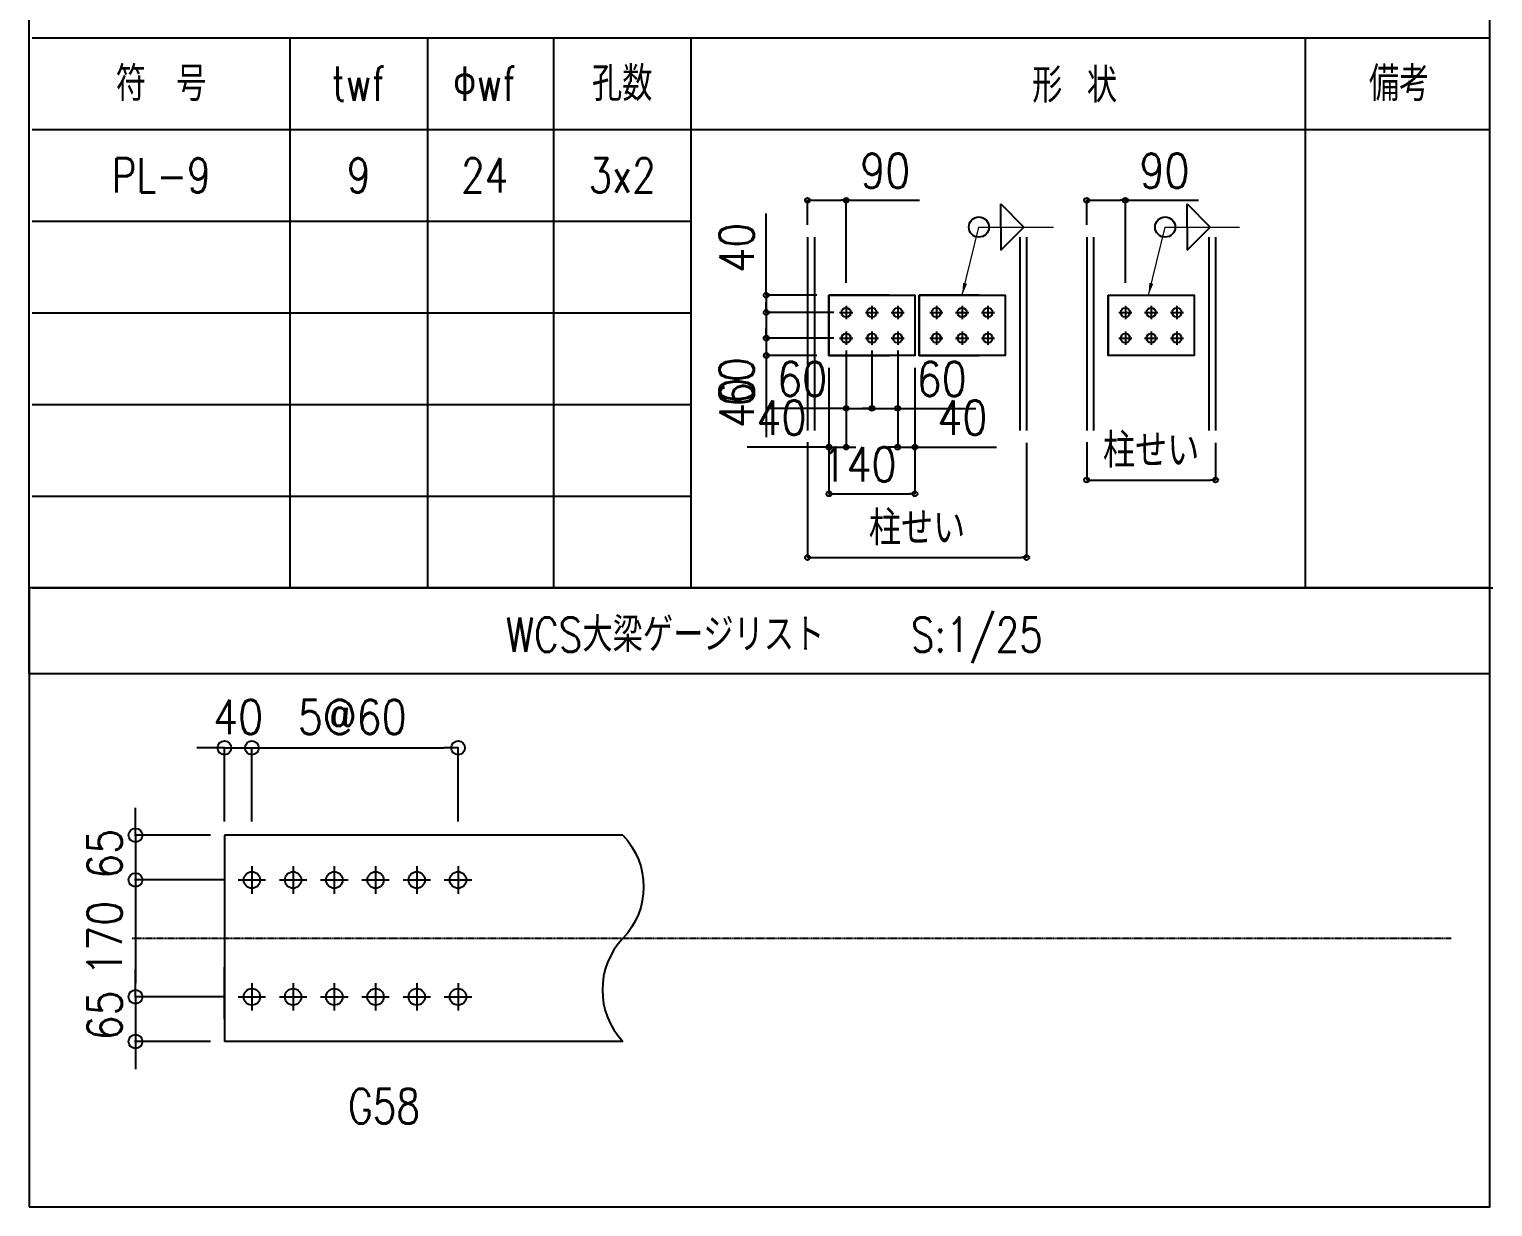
# Model space of a CAD drawing. Extents: x -668440 to 1010955, y -1678500 to 210463.
# Drawn here: x -96766 to -54178, y -811060 to -776810 of the extents above; entities that cross this region are included whole.
import ezdxf
from ezdxf.enums import TextEntityAlignment as Align

# ---------------------------------------------------------------- set-up
doc = ezdxf.new("R2010")
doc.units = 0
doc.header["$MEASUREMENT"] = 0
doc.linetypes.add('CENTER', pattern=[2, 1.25, -0.25, 0.25, -0.25])
doc.layers.get('0').update_dxf_attribs({"color": 3, "linetype": 'CONTINUOUS'})
doc.layers.get('Defpoints').update_dxf_attribs({"color": 251, "linetype": 'CONTINUOUS'})
for name, color, linetype in [('Sボルト', 2, 'CONTINUOUS'), ('S大梁', 4, 'CONTINUOUS'), ('寸法', 3, 'CONTINUOUS'), ('注記', 3, 'CONTINUOUS'), ('通り芯', 3, 'CENTER')]:
    doc.layers.add(name, color=color, linetype=linetype)
doc.styles.add('123', font='dim.shx', dxfattribs={"height": 30, "bigfont": 'bigfont.shx'})
doc.styles.add('DRACAD', font='txt', dxfattribs={"width": 0.85, "bigfont": 'extfont2'})
doc.dimstyles.new('MYDIM', dxfattribs={"dimtxt": 120, "dimasz": 20, "dimexe": 1.25, "dimexo": 50, "dimgap": 50, "dimtad": 1, "dimdec": 4, "dimdsep": 46, "dimtxsty": 'DRACAD', "dimblk": 'ORIGIN', "dimcen": 2.5, "dimadec": 0, "dimazin": 0, "dimtfac": 1, "dimtdec": 4, "dimtmove": 0, "dimatfit": 3, "dimfxl": 1, "dimtolj": 1, "dimtzin": 0, "dimarcsym": 0})
doc.dimstyles.new('一般寸法', dxfattribs={"dimtxt": 30, "dimasz": 5, "dimexe": 1.25, "dimexo": 15, "dimgap": 10, "dimtad": 1, "dimtxsty": '123', "dimblk": 'ORIGIN', "dimcen": 0, "dimclrd": 256, "dimclre": 256, "dimclrt": 256, "dimadec": 0, "dimazin": 0, "dimtfac": 1, "dimtmove": 2, "dimatfit": 2, "dimfxl": 30, "dimtolj": 2, "dimlwd": 5, "dimlwe": 5, "dimarcsym": 2})

# ---------------------------------------------------------------- blocks, each defined once
blk = doc.blocks.new('_ORIGIN')
at = {"color": 0, "linetype": 'ByBlock', "lineweight": -2}
blk.add_line((0, 0), (-1, 0), dxfattribs=at)
blk.add_circle((0, 0), 0.5, dxfattribs=at)
blk = doc.blocks.new('*D8851')
at = {"layer": 'Defpoints', "color": 0}
for p in [(243634.9, -311706.7), (244527.4, -311708.8), (244527.4, -312226.7)]:
    blk.add_point(p, dxfattribs=at)
at = {"layer": '注記', "color": 0, "lineweight": -2}
for p, q in [((243634.9, -311756.7), (243634.9, -312228)), ((244527.4, -311758.8), (244527.4, -312228)), ((243654.9, -312226.7), (244507.4, -312226.7))]:
    blk.add_line(p, q, dxfattribs=at)
at = {"layer": '注記', "color": 0, "linetype": 'ByBlock', "lineweight": -2, "xscale": 20, "yscale": 20, "zscale": 20, "rotation": 180}
blk.add_blockref('_ORIGIN', (243634.9, -312226.7), dxfattribs=at)
at = {"layer": '注記', "color": 0, "linetype": 'ByBlock', "lineweight": -2, "xscale": 20, "yscale": 20, "zscale": 20}
blk.add_blockref('_ORIGIN', (244527.4, -312226.7), dxfattribs=at)
at = {"layer": '注記', "color": 0, "insert": (244081.2, -312106.7), "char_height": 140, "attachment_point": 5, "style": 'DRACAD'}
blk.add_mtext('\\A1;柱せい', dxfattribs=at)
blk = doc.blocks.new('*D8852')
at = {"layer": 'Defpoints', "color": 0}
for p in [(243792.4, -311333.4), (243722.4, -311403.4), (243792.4, -311776.7)]:
    blk.add_point(p, dxfattribs=at)
at = {"layer": '注記', "color": 0, "lineweight": -2}
for p, q in [((243792.4, -311383.4), (243792.4, -311777.9)), ((243722.4, -311453.4), (243722.4, -311777.9)), ((243702.4, -311776.7), (243389.6, -311776.7)), ((243722.4, -311776.7), (243792.4, -311776.7)), ((243812.4, -311776.7), (243832.4, -311776.7))]:
    blk.add_line(p, q, dxfattribs=at)
at = {"layer": '注記', "color": 0, "linetype": 'ByBlock', "lineweight": -2, "xscale": 20, "yscale": 20, "zscale": 20}
blk.add_blockref('_ORIGIN', (243722.4, -311776.7), dxfattribs=at)
at = {"layer": '注記', "color": 0, "linetype": 'ByBlock', "lineweight": -2, "xscale": 20, "yscale": 20, "zscale": 20, "rotation": 180}
blk.add_blockref('_ORIGIN', (243792.4, -311776.7), dxfattribs=at)
at = {"layer": '注記', "color": 0, "insert": (243528.9, -311656.7), "char_height": 140, "attachment_point": 5, "style": 'DRACAD'}
blk.add_mtext('\\A1;40', dxfattribs=at)
blk = doc.blocks.new('*D8853')
at = {"layer": 'Defpoints', "color": 0}
for p in [(243792.4, -311333.4), (243897.4, -311333.4), (243897.4, -311619.2)]:
    blk.add_point(p, dxfattribs=at)
at = {"layer": '注記', "color": 0, "lineweight": -2}
for p, q in [((243792.4, -311383.4), (243792.4, -311620.4)), ((243897.4, -311383.4), (243897.4, -311620.4)), ((243772.4, -311619.2), (243473.9, -311619.2)), ((243792.4, -311619.2), (243897.4, -311619.2)), ((243917.4, -311619.2), (243937.4, -311619.2))]:
    blk.add_line(p, q, dxfattribs=at)
at = {"layer": '注記', "color": 0, "linetype": 'ByBlock', "lineweight": -2, "xscale": 20, "yscale": 20, "zscale": 20}
blk.add_blockref('_ORIGIN', (243792.4, -311619.2), dxfattribs=at)
at = {"layer": '注記', "color": 0, "linetype": 'ByBlock', "lineweight": -2, "xscale": 20, "yscale": 20, "zscale": 20, "rotation": 180}
blk.add_blockref('_ORIGIN', (243897.4, -311619.2), dxfattribs=at)
at = {"layer": '注記', "color": 0, "insert": (243613.2, -311499.2), "char_height": 140, "attachment_point": 5, "style": 'DRACAD'}
blk.add_mtext('\\A1;60', dxfattribs=at)
blk = doc.blocks.new('*D8854')
at = {"layer": 'Defpoints', "color": 0}
for p in [(243792.4, -310771.6), (243634.9, -310921.3), (243792.4, -311158.4)]:
    blk.add_point(p, dxfattribs=at)
at = {"layer": '注記', "color": 0, "lineweight": -2}
for p, q in [((243634.9, -310871.3), (243634.9, -310770.4)), ((243654.9, -310771.6), (243772.4, -310771.6)), ((243792.4, -311108.4), (243792.4, -310770.4)), ((243792.4, -310771.6), (244090.9, -310771.6))]:
    blk.add_line(p, q, dxfattribs=at)
at = {"layer": '注記', "color": 0, "linetype": 'ByBlock', "lineweight": -2, "xscale": 20, "yscale": 20, "zscale": 20, "rotation": 180}
blk.add_blockref('_ORIGIN', (243634.9, -310771.6), dxfattribs=at)
at = {"layer": '注記', "color": 0, "linetype": 'ByBlock', "lineweight": -2, "xscale": 20, "yscale": 20, "zscale": 20}
blk.add_blockref('_ORIGIN', (243792.4, -310771.6), dxfattribs=at)
at = {"layer": '注記', "color": 0, "insert": (243951.7, -310651.6), "char_height": 140, "attachment_point": 5, "style": 'DRACAD'}
blk.add_mtext('\\A1;90', dxfattribs=at)
blk = doc.blocks.new('*D8855')
at = {"layer": 'Defpoints', "color": 0}
for p in [(244772.4, -311706.7), (245297.4, -311708.8), (245297.4, -311910.8)]:
    blk.add_point(p, dxfattribs=at)
at = {"layer": '注記', "color": 0, "lineweight": -2}
for p, q in [((244772.4, -311756.7), (244772.4, -311912)), ((245297.4, -311758.8), (245297.4, -311912)), ((244792.4, -311910.8), (245277.4, -311910.8))]:
    blk.add_line(p, q, dxfattribs=at)
at = {"layer": '注記', "color": 0, "linetype": 'ByBlock', "lineweight": -2, "xscale": 20, "yscale": 20, "zscale": 20, "rotation": 180}
blk.add_blockref('_ORIGIN', (244772.4, -311910.8), dxfattribs=at)
at = {"layer": '注記', "color": 0, "linetype": 'ByBlock', "lineweight": -2, "xscale": 20, "yscale": 20, "zscale": 20}
blk.add_blockref('_ORIGIN', (245297.4, -311910.8), dxfattribs=at)
at = {"layer": '注記', "color": 0, "insert": (245034.9, -311790.8), "char_height": 140, "attachment_point": 5, "style": 'DRACAD'}
blk.add_mtext('\\A1;柱せい', dxfattribs=at)
blk = doc.blocks.new('*D8856')
at = {"layer": 'Defpoints', "color": 0}
for p in [(244929.9, -310771.6), (244772.4, -310921.3), (244929.9, -311158.4)]:
    blk.add_point(p, dxfattribs=at)
at = {"layer": '注記', "color": 0, "lineweight": -2}
for p, q in [((244772.4, -310871.3), (244772.4, -310770.4)), ((244792.4, -310771.6), (244909.9, -310771.6)), ((244929.9, -311108.4), (244929.9, -310770.4)), ((244929.9, -310771.6), (245228.4, -310771.6))]:
    blk.add_line(p, q, dxfattribs=at)
at = {"layer": '注記', "color": 0, "linetype": 'ByBlock', "lineweight": -2, "xscale": 20, "yscale": 20, "zscale": 20, "rotation": 180}
blk.add_blockref('_ORIGIN', (244772.4, -310771.6), dxfattribs=at)
at = {"layer": '注記', "color": 0, "linetype": 'ByBlock', "lineweight": -2, "xscale": 20, "yscale": 20, "zscale": 20}
blk.add_blockref('_ORIGIN', (244929.9, -310771.6), dxfattribs=at)
at = {"layer": '注記', "color": 0, "insert": (245089.2, -310651.6), "char_height": 140, "attachment_point": 5, "style": 'DRACAD'}
blk.add_mtext('\\A1;90', dxfattribs=at)
blk = doc.blocks.new('*D8857')
at = {"layer": 'Defpoints', "color": 0}
for p in [(244002.4, -311333.4), (244072.4, -311403.4), (244072.4, -311776.7)]:
    blk.add_point(p, dxfattribs=at)
at = {"layer": '注記', "color": 0, "lineweight": -2}
for p, q in [((244002.4, -311383.4), (244002.4, -311777.9)), ((244072.4, -311453.4), (244072.4, -311777.9)), ((243982.4, -311776.7), (243962.4, -311776.7)), ((244002.4, -311776.7), (244072.4, -311776.7)), ((244092.4, -311776.7), (244405.2, -311776.7))]:
    blk.add_line(p, q, dxfattribs=at)
at = {"layer": '注記', "color": 0, "linetype": 'ByBlock', "lineweight": -2, "xscale": 20, "yscale": 20, "zscale": 20}
blk.add_blockref('_ORIGIN', (244002.4, -311776.7), dxfattribs=at)
at = {"layer": '注記', "color": 0, "linetype": 'ByBlock', "lineweight": -2, "xscale": 20, "yscale": 20, "zscale": 20, "rotation": 180}
blk.add_blockref('_ORIGIN', (244072.4, -311776.7), dxfattribs=at)
at = {"layer": '注記', "color": 0, "insert": (244265.9, -311656.7), "char_height": 140, "attachment_point": 5, "style": 'DRACAD'}
blk.add_mtext('\\A1;40', dxfattribs=at)
blk = doc.blocks.new('*D8858')
at = {"layer": 'Defpoints', "color": 0}
for p in [(243722.4, -311158.4), (243466.8, -311228.4), (243792.4, -311228.4)]:
    blk.add_point(p, dxfattribs=at)
at = {"layer": '注記', "color": 0, "lineweight": -2}
for p, q in [((243466.8, -311138.4), (243466.8, -310825.6)), ((243672.4, -311158.4), (243465.6, -311158.4)), ((243466.8, -311158.4), (243466.8, -311228.4)), ((243742.4, -311228.4), (243465.6, -311228.4)), ((243466.8, -311248.4), (243466.8, -311268.4))]:
    blk.add_line(p, q, dxfattribs=at)
at = {"layer": '注記', "color": 0, "linetype": 'ByBlock', "lineweight": -2, "xscale": 20, "yscale": 20, "zscale": 20}
for p, rotation in [((243466.8, -311158.4), 270), ((243466.8, -311228.4), 90)]:
    blk.add_blockref('_ORIGIN', p, dxfattribs=dict(at, rotation=rotation))
at = {"layer": '注記', "color": 0, "insert": (243346.8, -310964.9), "char_height": 140, "attachment_point": 5, "rotation": 90, "style": 'DRACAD'}
blk.add_mtext('\\A1;40', dxfattribs=at)
blk = doc.blocks.new('*D8859')
at = {"layer": 'Defpoints', "color": 0}
for p in [(243792.4, -311228.4), (243466.7, -311333.4), (243792.4, -311333.4)]:
    blk.add_point(p, dxfattribs=at)
at = {"layer": '注記', "color": 0, "lineweight": -2}
for p, q in [((243742.4, -311228.4), (243465.4, -311228.4)), ((243466.7, -311208.4), (243466.7, -311188.4)), ((243466.7, -311228.4), (243466.7, -311333.4)), ((243742.4, -311333.4), (243465.4, -311333.4)), ((243466.7, -311353.4), (243466.7, -311651.9))]:
    blk.add_line(p, q, dxfattribs=at)
at = {"layer": '注記', "color": 0, "linetype": 'ByBlock', "lineweight": -2, "xscale": 20, "yscale": 20, "zscale": 20}
for p, rotation in [((243466.7, -311228.4), 270), ((243466.7, -311333.4), 90)]:
    blk.add_blockref('_ORIGIN', p, dxfattribs=dict(at, rotation=rotation))
at = {"layer": '注記', "color": 0, "insert": (243346.7, -311512.6), "char_height": 140, "attachment_point": 5, "rotation": 90, "style": 'DRACAD'}
blk.add_mtext('\\A1;60', dxfattribs=at)
blk = doc.blocks.new('*D8860')
at = {"layer": 'Defpoints', "color": 0}
for p in [(243792.4, -311333.4), (243466.9, -311403.4), (243722.4, -311403.4)]:
    blk.add_point(p, dxfattribs=at)
at = {"layer": '注記', "color": 0, "lineweight": -2}
for p, q in [((243742.4, -311333.4), (243465.6, -311333.4)), ((243466.9, -311313.4), (243466.9, -311293.4)), ((243466.9, -311333.4), (243466.9, -311403.4)), ((243672.4, -311403.4), (243465.6, -311403.4)), ((243466.9, -311423.4), (243466.9, -311736.1))]:
    blk.add_line(p, q, dxfattribs=at)
at = {"layer": '注記', "color": 0, "linetype": 'ByBlock', "lineweight": -2, "xscale": 20, "yscale": 20, "zscale": 20}
for p, rotation in [((243466.9, -311333.4), 270), ((243466.9, -311403.4), 90)]:
    blk.add_blockref('_ORIGIN', p, dxfattribs=dict(at, rotation=rotation))
at = {"layer": '注記', "color": 0, "insert": (243346.9, -311596.9), "char_height": 140, "attachment_point": 5, "rotation": 90, "style": 'DRACAD'}
blk.add_mtext('\\A1;40', dxfattribs=at)
blk = doc.blocks.new('*D8861')
at = {"layer": 'Defpoints', "color": 0}
for p in [(243722.4, -311403.4), (244072.4, -311403.4), (244072.4, -311967.1)]:
    blk.add_point(p, dxfattribs=at)
at = {"layer": '注記', "color": 0, "lineweight": -2}
for p, q in [((243722.4, -311453.4), (243722.4, -311968.4)), ((244072.4, -311453.4), (244072.4, -311968.4)), ((243742.4, -311967.1), (244052.4, -311967.1))]:
    blk.add_line(p, q, dxfattribs=at)
at = {"layer": '注記', "color": 0, "linetype": 'ByBlock', "lineweight": -2, "xscale": 20, "yscale": 20, "zscale": 20, "rotation": 180}
blk.add_blockref('_ORIGIN', (243722.4, -311967.1), dxfattribs=at)
at = {"layer": '注記', "color": 0, "linetype": 'ByBlock', "lineweight": -2, "xscale": 20, "yscale": 20, "zscale": 20}
blk.add_blockref('_ORIGIN', (244072.4, -311967.1), dxfattribs=at)
at = {"layer": '注記', "color": 0, "insert": (243844.9, -311847.1), "char_height": 140, "attachment_point": 5, "style": 'DRACAD'}
blk.add_mtext('\\A1;140', dxfattribs=at)
blk = doc.blocks.new('*D8862')
at = {"layer": 'Defpoints', "color": 0}
for p in [(243897.4, -311333.4), (244002.4, -311333.4), (244002.4, -311619.2)]:
    blk.add_point(p, dxfattribs=at)
at = {"layer": '注記', "color": 0, "lineweight": -2}
for p, q in [((243897.4, -311383.4), (243897.4, -311620.4)), ((244002.4, -311383.4), (244002.4, -311620.4)), ((243877.4, -311619.2), (243857.4, -311619.2)), ((243897.4, -311619.2), (244002.4, -311619.2)), ((244022.4, -311619.2), (244320.9, -311619.2))]:
    blk.add_line(p, q, dxfattribs=at)
at = {"layer": '注記', "color": 0, "linetype": 'ByBlock', "lineweight": -2, "xscale": 20, "yscale": 20, "zscale": 20}
blk.add_blockref('_ORIGIN', (243897.4, -311619.2), dxfattribs=at)
at = {"layer": '注記', "color": 0, "linetype": 'ByBlock', "lineweight": -2, "xscale": 20, "yscale": 20, "zscale": 20, "rotation": 180}
blk.add_blockref('_ORIGIN', (244002.4, -311619.2), dxfattribs=at)
at = {"layer": '注記', "color": 0, "insert": (244181.7, -311499.2), "char_height": 140, "attachment_point": 5, "style": 'DRACAD'}
blk.add_mtext('\\A1;60', dxfattribs=at)
blk = doc.blocks.new('*D8901')
at = {"layer": 'Defpoints', "color": 0}
for p in [(-12396.1, -388971.1), (-12525.4, -389036.1), (-12376.1, -389036.1)]:
    blk.add_point(p, dxfattribs=at)
at = {"layer": '寸法', "color": 0, "lineweight": -2, "ltscale": 0.333333}
for p, q in [((-12525.4, -388951.1), (-12525.4, -388931.1)), ((-12416.1, -388971.1), (-12526.7, -388971.1)), ((-12525.4, -388971.1), (-12525.4, -389036.1)), ((-12396.1, -389036.1), (-12526.7, -389036.1)), ((-12525.4, -389056.1), (-12525.4, -389076.1))]:
    blk.add_line(p, q, dxfattribs=at)
at = {"layer": '寸法', "color": 0, "linetype": 'ByBlock', "lineweight": -2, "xscale": 20, "yscale": 20, "zscale": 20}
for p, rotation in [((-12525.4, -388971.1), 270), ((-12525.4, -389036.1), 90)]:
    blk.add_blockref('_ORIGIN', p, dxfattribs=dict(at, rotation=rotation))
at = {"layer": '寸法', "color": 0, "insert": (-12570.4, -388998.1), "char_height": 50, "attachment_point": 5, "rotation": 90, "style": 'DRACAD'}
blk.add_mtext('\\A1;65', dxfattribs=at)
blk = doc.blocks.new('*D8902')
at = {"layer": 'Defpoints', "color": 0}
for p in [(-12376.1, -389206.1), (-12525.4, -389271.1), (-12396.1, -389271.1)]:
    blk.add_point(p, dxfattribs=at)
at = {"layer": '寸法', "color": 0, "lineweight": -2, "ltscale": 0.333333}
for p, q in [((-12525.4, -389186.1), (-12525.4, -389166.1)), ((-12396.1, -389206.1), (-12526.7, -389206.1)), ((-12525.4, -389206.1), (-12525.4, -389271.1)), ((-12416.1, -389271.1), (-12526.7, -389271.1)), ((-12525.4, -389291.1), (-12525.4, -389311.1))]:
    blk.add_line(p, q, dxfattribs=at)
at = {"layer": '寸法', "color": 0, "linetype": 'ByBlock', "lineweight": -2, "xscale": 20, "yscale": 20, "zscale": 20}
for p, rotation in [((-12525.4, -389206.1), 270), ((-12525.4, -389271.1), 90)]:
    blk.add_blockref('_ORIGIN', p, dxfattribs=dict(at, rotation=rotation))
at = {"layer": '寸法', "color": 0, "insert": (-12570.4, -389233.1), "char_height": 50, "attachment_point": 5, "rotation": 90, "style": 'DRACAD'}
blk.add_mtext('\\A1;65', dxfattribs=at)
blk = doc.blocks.new('*D8903')
at = {"layer": 'Defpoints', "color": 0}
for p in [(-12376.1, -389036.1), (-12525.4, -389206.1), (-12376.1, -389206.1)]:
    blk.add_point(p, dxfattribs=at)
at = {"layer": '寸法', "color": 0, "lineweight": -2, "ltscale": 0.333333}
for p, q in [((-12396.1, -389036.1), (-12526.7, -389036.1)), ((-12525.4, -389056.1), (-12525.4, -389186.1)), ((-12396.1, -389206.1), (-12526.7, -389206.1))]:
    blk.add_line(p, q, dxfattribs=at)
at = {"layer": '寸法', "color": 0, "linetype": 'ByBlock', "lineweight": -2, "xscale": 20, "yscale": 20, "zscale": 20}
for p, rotation in [((-12525.4, -389036.1), 90), ((-12525.4, -389206.1), 270)]:
    blk.add_blockref('_ORIGIN', p, dxfattribs=dict(at, rotation=rotation))
at = {"layer": '寸法', "color": 0, "insert": (-12570.4, -389121.1), "char_height": 50, "attachment_point": 5, "rotation": 90, "style": 'DRACAD'}
blk.add_mtext('\\A1;170', dxfattribs=at)
blk = doc.blocks.new('*D8904')
at = {"layer": 'Defpoints', "color": 0}
for p in [(-12356.1, -388844), (-12396.1, -388971.1), (-12356.1, -388971.1)]:
    blk.add_point(p, dxfattribs=at)
at = {"layer": '寸法', "color": 0, "lineweight": -2}
for p, q in [((-12396.1, -388951.1), (-12396.1, -388842.8)), ((-12356.1, -388951.1), (-12356.1, -388842.8)), ((-12416.1, -388844), (-12436.1, -388844)), ((-12396.1, -388844), (-12356.1, -388844)), ((-12336.1, -388844), (-12316.1, -388844))]:
    blk.add_line(p, q, dxfattribs=at)
at = {"layer": '寸法', "color": 0, "linetype": 'ByBlock', "lineweight": -2, "xscale": 20, "yscale": 20, "zscale": 20}
blk.add_blockref('_ORIGIN', (-12396.1, -388844), dxfattribs=at)
at = {"layer": '寸法', "color": 0, "linetype": 'ByBlock', "lineweight": -2, "xscale": 20, "yscale": 20, "zscale": 20, "rotation": 180}
blk.add_blockref('_ORIGIN', (-12356.1, -388844), dxfattribs=at)
at = {"layer": '寸法', "color": 0, "insert": (-12376.1, -388799), "char_height": 50, "attachment_point": 5, "style": 'DRACAD'}
blk.add_mtext('\\A1;40', dxfattribs=at)
blk = doc.blocks.new('*D8905')
at = {"layer": 'Defpoints', "color": 0}
for p in [(-12056.1, -388844), (-12356.1, -388971.1), (-12056.1, -388971.1)]:
    blk.add_point(p, dxfattribs=at)
at = {"layer": '寸法', "color": 0, "lineweight": -2}
for p, q in [((-12356.1, -388951.1), (-12356.1, -388842.8)), ((-12056.1, -388951.1), (-12056.1, -388842.8)), ((-12336.1, -388844), (-12076.1, -388844))]:
    blk.add_line(p, q, dxfattribs=at)
at = {"layer": '寸法', "color": 0, "linetype": 'ByBlock', "lineweight": -2, "xscale": 20, "yscale": 20, "zscale": 20, "rotation": 180}
blk.add_blockref('_ORIGIN', (-12356.1, -388844), dxfattribs=at)
at = {"layer": '寸法', "color": 0, "linetype": 'ByBlock', "lineweight": -2, "xscale": 20, "yscale": 20, "zscale": 20}
blk.add_blockref('_ORIGIN', (-12056.1, -388844), dxfattribs=at)
at = {"layer": '寸法', "color": 0, "insert": (-12210.1, -388799), "char_height": 50, "attachment_point": 5, "style": 'DRACAD'}
blk.add_mtext('\\A1;5@60', dxfattribs=at)
blk = doc.blocks.new('WCS補強板リスト')
at = {"layer": '注記'}
for p, q in [((240464.33028, -312350.27295, 4858.4634), (240464.33028, -309736.93961, 4858.4634)), ((246414.33028, -312350.27295, 4858.4634), (246414.33028, -309736.93961, 4858.4634)), ((240476.56062, -310110.27295, 4858.4634), (246414.33028, -310110.27295, 4858.4634)), ((241526.56062, -310110.27295, 4858.4634), (241526.56062, -312350.27295, 4858.4634)), ((241526.56062, -310110.27295, 4858.4634), (241526.56062, -312350.27295, 4858.4634)), ((242086.56062, -310110.27295, 4858.4634), (242086.56062, -312350.27295, 4858.4634)), ((242599.89395, -310110.27295, 4858.4634), (242599.89395, -312350.27295, 4858.4634)), ((243159.89395, -310110.27295, 4858.4634), (243159.89395, -312350.27295, 4858.4634)), ((245664.16681, -312350.27295, 4858.4634), (245664.16681, -310110.27295, 4858.4634)), ((240476.56062, -310483.60628, 4858.4634), (246414.33028, -310483.60628, 4858.4634)), ((244422.44178, -310880.77679, -809.7439), (244422.44178, -310786.3945, -809.7439)), ((244422.44178, -310786.3945, -809.7439), (244516.82407, -310880.77679, -809.7439)), ((245181.2911, -310880.77679, -809.7439), (245181.2911, -310786.3945, -809.7439)), ((245181.2911, -310786.3945, -809.7439), (245275.6734, -310880.77679, -809.7439)), ((240476.56062, -310856.93961, 4858.4634), (243159.89395, -310856.93961, 4858.4634)), ((243634.90348, -310921.25706, -809.7439), (243634.90348, -311708.75706, -809.7439)), ((243662.90348, -310921.25706, -809.7439), (243662.90348, -311708.75706, -809.7439)), ((244422.44178, -310880.77679, -809.7439), (244422.44178, -310975.15908, -809.7439)), ((244422.44178, -310975.15908, -809.7439), (244516.82407, -310880.77679, -809.7439)), ((244499.40348, -310921.25706, -809.7439), (244499.40348, -311708.75706, -809.7439)), ((244527.40348, -310921.25706, -809.7439), (244527.40348, -311708.75706, -809.7439)), ((244772.40348, -310921.25706, -809.7439), (244772.40348, -311708.75706, -809.7439)), ((244800.40348, -310921.25706, -809.7439), (244800.40348, -311708.75706, -809.7439)), ((245181.2911, -310880.77679, -809.7439), (245181.2911, -310975.15908, -809.7439)), ((245181.2911, -310975.15908, -809.7439), (245275.6734, -310880.77679, -809.7439)), ((245269.40348, -310921.25706, -809.7439), (245269.40348, -311708.75706, -809.7439)), ((245297.40348, -310921.25706, -809.7439), (245297.40348, -311708.75706, -809.7439)), ((243967.40348, -311158.38206, -809.7439), (243722.40348, -311158.38206, -809.7439)), ((243722.40348, -311158.38206, -809.7439), (243722.40348, -311403.38206, -809.7439)), ((244072.40348, -311158.38206, -809.7439), (244072.40348, -311403.38206, -809.7439)), ((244334.90348, -311158.38206, -809.7439), (244089.90348, -311158.38206, -809.7439)), ((244089.90348, -311158.38206, -809.7439), (244089.90348, -311403.38206, -809.7439)), ((244439.90348, -311158.38206, -809.7439), (244439.90348, -311403.38206, -809.7439)), ((244859.90348, -311158.38206, -809.7439), (244859.90348, -311403.38206, -809.7439)), ((243765.62848, -311228.38206, -809.7439), (243819.17848, -311228.38206, -809.7439)), ((243792.40348, -311201.60706, -809.7439), (243792.40348, -311255.15706, -809.7439)), ((243870.62848, -311228.38206, -809.7439), (243924.17848, -311228.38206, -809.7439)), ((243897.40348, -311201.60706, -809.7439), (243897.40348, -311255.15706, -809.7439)), ((243975.62848, -311228.38206, -809.7439), (244029.17848, -311228.38206, -809.7439)), ((244002.40348, -311201.60706, -809.7439), (244002.40348, -311255.15706, -809.7439)), ((244133.12848, -311228.38206, -809.7439), (244186.67848, -311228.38206, -809.7439)), ((244159.90348, -311201.60706, -809.7439), (244159.90348, -311255.15706, -809.7439)), ((244238.12848, -311228.38206, -809.7439), (244291.67848, -311228.38206, -809.7439)), ((244264.90348, -311201.60706, -809.7439), (244264.90348, -311255.15706, -809.7439)), ((244343.12848, -311228.38206, -809.7439), (244396.67848, -311228.38206, -809.7439)), ((244369.90348, -311201.60706, -809.7439), (244369.90348, -311255.15706, -809.7439)), ((244903.12848, -311228.38206, -809.7439), (244956.67848, -311228.38206, -809.7439)), ((244929.90348, -311201.60706, -809.7439), (244929.90348, -311255.15706, -809.7439)), ((245008.12848, -311228.38206, -809.7439), (245061.67848, -311228.38206, -809.7439)), ((245034.90348, -311201.60706, -809.7439), (245034.90348, -311255.15706, -809.7439)), ((245113.12848, -311228.38206, -809.7439), (245166.67848, -311228.38206, -809.7439)), ((245139.90348, -311201.60706, -809.7439), (245139.90348, -311255.15706, -809.7439)), ((240476.56062, -311230.27295, 4858.4634), (243159.89395, -311230.27295, 4858.4634)), ((243765.62848, -311333.38206, -809.7439), (243819.17848, -311333.38206, -809.7439)), ((243792.40348, -311306.60706, -809.7439), (243792.40348, -311360.15706, -809.7439)), ((243870.62848, -311333.38206, -809.7439), (243924.17848, -311333.38206, -809.7439)), ((243897.40348, -311306.60706, -809.7439), (243897.40348, -311360.15706, -809.7439)), ((243975.62848, -311333.38206, -809.7439), (244029.17848, -311333.38206, -809.7439)), ((244002.40348, -311306.60706, -809.7439), (244002.40348, -311360.15706, -809.7439)), ((244133.12848, -311333.38206, -809.7439), (244186.67848, -311333.38206, -809.7439)), ((244159.90348, -311306.60706, -809.7439), (244159.90348, -311360.15706, -809.7439)), ((244238.12848, -311333.38206, -809.7439), (244291.67848, -311333.38206, -809.7439)), ((244264.90348, -311306.60706, -809.7439), (244264.90348, -311360.15706, -809.7439)), ((244343.12848, -311333.38206, -809.7439), (244396.67848, -311333.38206, -809.7439)), ((244369.90348, -311306.60706, -809.7439), (244369.90348, -311360.15706, -809.7439)), ((244903.12848, -311333.38206, -809.7439), (244956.67848, -311333.38206, -809.7439)), ((244929.90348, -311306.60706, -809.7439), (244929.90348, -311360.15706, -809.7439)), ((245008.12848, -311333.38206, -809.7439), (245061.67848, -311333.38206, -809.7439)), ((245034.90348, -311306.60706, -809.7439), (245034.90348, -311360.15706, -809.7439)), ((245113.12848, -311333.38206, -809.7439), (245166.67848, -311333.38206, -809.7439)), ((245139.90348, -311306.60706, -809.7439), (245139.90348, -311360.15706, -809.7439)), ((243722.40348, -311403.38206, -809.7439), (243967.40348, -311403.38206, -809.7439)), ((244089.90348, -311403.38206, -809.7439), (244334.90348, -311403.38206, -809.7439)), ((240476.56062, -311603.60628, 4858.4634), (243159.89395, -311603.60628, 4858.4634)), ((240476.56062, -311976.93961, 4858.4634), (243159.89395, -311976.93961, 4858.4634)), ((240476.56062, -312350.27295, 4858.4634), (243719.89395, -312350.27295, 4858.4634)), ((240476.56062, -312350.27295, 4858.4634), (246426.56062, -312350.27295, 4858.4634))]:
    blk.add_line(p, q, dxfattribs=at)
at = {"layer": '注記', "elevation": -809.7439}
for points in [[(243722.40348, -311158.38206), (244072.40348, -311158.38206), (244072.40348, -311403.38206), (243722.40348, -311403.38206)], [(244089.90348, -311158.38206), (244439.90348, -311158.38206), (244439.90348, -311403.38206), (244089.90348, -311403.38206)], [(244859.90348, -311158.38206), (245209.90348, -311158.38206), (245209.90348, -311403.38206), (244859.90348, -311403.38206)]]:
    blk.add_lwpolyline(points, close=True, dxfattribs=at)
at = {"layer": '注記'}
for centre, radius in [((244333.14275, -310880.77679, -809.7439), 41.08894), ((245091.99208, -310880.77679, -809.7439), 41.08894), ((243792.40348, -311228.38206, -809.7439), 18.9), ((243897.40348, -311228.38206, -809.7439), 18.9), ((244002.40348, -311228.38206, -809.7439), 18.9), ((244159.90348, -311228.38206, -809.7439), 18.9), ((244264.90348, -311228.38206, -809.7439), 18.9), ((244369.90348, -311228.38206, -809.7439), 18.9), ((244929.90348, -311228.38206, -809.7439), 18.9), ((245034.90348, -311228.38206, -809.7439), 18.9), ((245139.90348, -311228.38206, -809.7439), 18.9), ((243792.40348, -311333.38206, -809.7439), 18.9), ((243897.40348, -311333.38206, -809.7439), 18.9), ((244002.40348, -311333.38206, -809.7439), 18.9), ((244159.90348, -311333.38206, -809.7439), 18.9), ((244264.90348, -311333.38206, -809.7439), 18.9), ((244369.90348, -311333.38206, -809.7439), 18.9), ((244929.90348, -311333.38206, -809.7439), 18.9), ((245034.90348, -311333.38206, -809.7439), 18.9), ((245139.90348, -311333.38206, -809.7439), 18.9)]:
    blk.add_circle(centre, radius, dxfattribs=at)
at = {"layer": '注記', "style": 'DRACAD', "width": 0.8}
for s, p in [('符\u3000号', (241001.56062, -310296.93961, 4858.4634)), ('孔数', (242879.89395, -310296.93961, 4858.4634)), ('備考', (246045.36371, -310296.93961, 4858.4634)), ('twf', (241806.56062, -310296.93961, 4858.4634)), ('Φwf', (242319.89395, -310296.93961, 4858.4634)), ('PL-9', (241001.56062, -310670.27295, 4858.4634)), ('9', (241806.56062, -310670.27295, 4858.4634)), ('24', (242319.89395, -310670.27295, 4858.4634)), ('3x2', (242879.89395, -310670.27295, 4858.4634))]:
    blk.add_text(s, height=140, dxfattribs=at).set_placement(p, align=Align.MIDDLE_CENTER)
blk.add_text('形 状', height=140, dxfattribs=at).set_placement((244723.22728, -310296.93961, 4858.4634), align=Align.MIDDLE)
at = {"layer": '注記'}
for base, p1, p2, text, picture, middle in [((243792.40348, -310771.63206, -809.7439), (243634.90348, -310921.25706, -809.7439), (243792.40348, -311158.38206, -809.7439), '90', '*D8854', (243951.65348, -310651.63206, -809.7439)), ((244929.90348, -310771.63206, -809.7439), (244772.40348, -310921.25706, -809.7439), (244929.90348, -311158.38206, -809.7439), '90', '*D8856', (245089.15348, -310651.63206, -809.7439)), ((245297.40348, -311910.77982, -809.7439), (244772.40348, -311706.65021, -809.7439), (245297.40348, -311708.75706, -809.7439), '柱せい', '*D8855', (245034.90348, -311790.77982, -809.7439)), ((244527.40348, -312226.73421, -809.7439), (243634.90348, -311706.65021, -809.7439), (244527.40348, -311708.75706, -809.7439), '柱せい', '*D8851', (244081.15348, -312106.73421, -809.7439))]:
    dim = blk.add_linear_dim(base=base, p1=p1, p2=p2, text=text, dimstyle='MYDIM', override={"dimtxt": 140}, dxfattribs=at)
    dim.commit()
    dim.dimension.update_dxf_attribs({"geometry": picture, "text_midpoint": middle})
for base, p1, p2, picture, middle in [((243466.84076, -311228.38206, -809.7439), (243722.40348, -311158.38206, -809.7439), (243792.40348, -311228.38206, -809.7439), '*D8858', (243466.84076, -310964.87338, -809.7439)), ((243466.88019, -311403.38206, -809.7439), (243792.40348, -311333.38206, -809.7439), (243722.40348, -311403.38206, -809.7439), '*D8860', (243466.88019, -311596.89074, -809.7439))]:
    dim = blk.add_linear_dim(base=base, p1=p1, p2=p2, angle=90, text='40', dimstyle='MYDIM', override={"dimtxt": 140}, dxfattribs=at)
    dim.commit()
    dim.dimension.update_dxf_attribs({"geometry": picture, "text_midpoint": middle, "dimtype": 128})
dim = blk.add_linear_dim(base=(243466.67019, -311333.38206, -809.7439), p1=(243792.40348, -311228.38206, -809.7439), p2=(243792.40348, -311333.38206, -809.7439), angle=90, text='60', dimstyle='MYDIM', override={"dimtxt": 140}, dxfattribs=at)
dim.commit()
dim.dimension.update_dxf_attribs({"geometry": '*D8859', "text_midpoint": (243346.67019, -311512.63206, -809.7439)})
for base, p1, p2, text, picture, middle in [((243792.40348, -311776.65021, -809.7439), (243722.40348, -311403.38206, -809.7439), (243792.40348, -311333.38206, -809.7439), '40', '*D8852', (243528.8948, -311776.65021, -809.7439)), ((243897.40348, -311619.15021, -809.7439), (243792.40348, -311333.38206, -809.7439), (243897.40348, -311333.38206, -809.7439), '60', '*D8853', (243613.15348, -311619.15021, -809.7439)), ((244002.40348, -311619.15021, -809.7439), (243897.40348, -311333.38206, -809.7439), (244002.40348, -311333.38206, -809.7439), '60', '*D8862', (244181.65348, -311619.15021, -809.7439)), ((244072.40348, -311776.65021, -809.7439), (244002.40348, -311333.38206, -809.7439), (244072.40348, -311403.38206, -809.7439), '40', '*D8857', (244265.91216, -311776.65021, -809.7439)), ((244072.40348, -311967.10934, -809.7439), (243722.40348, -311403.38206, -809.7439), (244072.40348, -311403.38206, -809.7439), '140', '*D8861', (243844.90348, -311967.10934, -809.7439))]:
    dim = blk.add_linear_dim(base=base, p1=p1, p2=p2, text=text, dimstyle='MYDIM', override={"dimtxt": 140}, dxfattribs=at)
    dim.commit()
    dim.dimension.update_dxf_attribs({"geometry": picture, "text_midpoint": middle, "dimtype": 128})
for points in [[(244264.90348, -311158.38206, -809.7439), (244333.14275, -310880.77679, -809.7439), (244636.43486, -310880.77679, -809.7439)], [(245023.7528, -311158.38206, -809.7439), (245091.99208, -310880.77679, -809.7439), (245395.28418, -310880.77679, -809.7439)]]:
    blk.add_leader(points, dimstyle='一般寸法', override={"dimasz": 50, "dimtad": 0}, dxfattribs=at)
blk = doc.blocks.new('梁ゲージリスト')
at = {"layer": 'Sボルト'}
for p, q in [((-12356.14323, -389016.12889, 40), (-12356.14323, -389056.12889, 40)), ((-12296.14323, -389016.12889, 40), (-12296.14323, -389056.12889, 40)), ((-12236.14323, -389016.12889, 40), (-12236.14323, -389056.12889, 40)), ((-12176.14323, -389016.12889, 40), (-12176.14323, -389056.12889, 40)), ((-12116.14323, -389016.12889, 40), (-12116.14323, -389056.12889, 40)), ((-12056.14323, -389016.12889, 40), (-12056.14323, -389056.12889, 40)), ((-12376.14323, -389036.12889, 40), (-12336.14323, -389036.12889, 40)), ((-12356.14323, -389036.12889, 40), (-12356.14323, -389036.12889, 80)), ((-12356.14323, -389036.12889, 80), (-12356.14323, -389036.12889)), ((-12316.14323, -389036.12889, 40), (-12276.14323, -389036.12889, 40)), ((-12296.14323, -389036.12889, 40), (-12296.14323, -389036.12889, 80)), ((-12296.14323, -389036.12889, 80), (-12296.14323, -389036.12889)), ((-12256.14323, -389036.12889, 40), (-12216.14323, -389036.12889, 40)), ((-12236.14323, -389036.12889, 40), (-12236.14323, -389036.12889, 80)), ((-12236.14323, -389036.12889, 80), (-12236.14323, -389036.12889)), ((-12196.14323, -389036.12889, 40), (-12156.14323, -389036.12889, 40)), ((-12176.14323, -389036.12889, 40), (-12176.14323, -389036.12889, 80)), ((-12176.14323, -389036.12889, 80), (-12176.14323, -389036.12889)), ((-12136.14323, -389036.12889, 40), (-12096.14323, -389036.12889, 40)), ((-12116.14323, -389036.12889, 40), (-12116.14323, -389036.12889, 80)), ((-12116.14323, -389036.12889, 80), (-12116.14323, -389036.12889)), ((-12076.14323, -389036.12889, 40), (-12036.14323, -389036.12889, 40)), ((-12056.14323, -389036.12889, 40), (-12056.14323, -389036.12889, 80)), ((-12056.14323, -389036.12889, 80), (-12056.14323, -389036.12889)), ((-12356.14323, -389186.12889, 40), (-12356.14323, -389226.12889, 40)), ((-12296.14323, -389186.12889, 40), (-12296.14323, -389226.12889, 40)), ((-12236.14323, -389186.12889, 40), (-12236.14323, -389226.12889, 40)), ((-12176.14323, -389186.12889, 40), (-12176.14323, -389226.12889, 40)), ((-12116.14323, -389186.12889, 40), (-12116.14323, -389226.12889, 40)), ((-12056.14323, -389186.12889, 40), (-12056.14323, -389226.12889, 40)), ((-12376.14323, -389206.12889, 40), (-12336.14323, -389206.12889, 40)), ((-12356.14323, -389206.12889, 40), (-12356.14323, -389206.12889, 80)), ((-12356.14323, -389206.12889, 40), (-12356.14323, -389206.12889, 80)), ((-12356.14323, -389206.12889, 80), (-12356.14323, -389206.12889)), ((-12316.14323, -389206.12889, 40), (-12276.14323, -389206.12889, 40)), ((-12296.14323, -389206.12889, 40), (-12296.14323, -389206.12889, 80)), ((-12296.14323, -389206.12889, 40), (-12296.14323, -389206.12889, 80)), ((-12296.14323, -389206.12889, 80), (-12296.14323, -389206.12889)), ((-12256.14323, -389206.12889, 40), (-12216.14323, -389206.12889, 40)), ((-12236.14323, -389206.12889, 40), (-12236.14323, -389206.12889, 80)), ((-12236.14323, -389206.12889, 40), (-12236.14323, -389206.12889, 80)), ((-12236.14323, -389206.12889, 80), (-12236.14323, -389206.12889)), ((-12196.14323, -389206.12889, 40), (-12156.14323, -389206.12889, 40)), ((-12176.14323, -389206.12889, 40), (-12176.14323, -389206.12889, 80)), ((-12176.14323, -389206.12889, 40), (-12176.14323, -389206.12889, 80)), ((-12176.14323, -389206.12889, 80), (-12176.14323, -389206.12889)), ((-12136.14323, -389206.12889, 40), (-12096.14323, -389206.12889, 40)), ((-12116.14323, -389206.12889, 40), (-12116.14323, -389206.12889, 80)), ((-12116.14323, -389206.12889, 40), (-12116.14323, -389206.12889, 80)), ((-12116.14323, -389206.12889, 80), (-12116.14323, -389206.12889)), ((-12076.14323, -389206.12889, 40), (-12036.14323, -389206.12889, 40)), ((-12056.14323, -389206.12889, 40), (-12056.14323, -389206.12889, 80)), ((-12056.14323, -389206.12889, 40), (-12056.14323, -389206.12889, 80)), ((-12056.14323, -389206.12889, 80), (-12056.14323, -389206.12889))]:
    blk.add_line(p, q, dxfattribs=at)
at = {"layer": 'S大梁'}
for p, q in [((-12396.14323, -388971.12889, 60), (-12396.14323, -389271.12889, 60)), ((-11816.14323, -388971.12889, 60), (-12396.14323, -388971.12889, 60)), ((-12396.14323, -389238.12889, 60), (-12396.14323, -389163.12889, 60)), ((-11816.14323, -389271.12889, 60), (-12396.14323, -389271.12889, 60))]:
    blk.add_line(p, q, dxfattribs=at)
for centre in [(-12356.14323, -389036.12889, 60), (-12296.14323, -389036.12889, 60), (-12236.14323, -389036.12889, 60), (-12176.14323, -389036.12889, 60), (-12116.14323, -389036.12889, 60), (-12056.14323, -389036.12889, 60), (-12356.14323, -389206.12889, 60), (-12356.14323, -389206.12889, 60), (-12296.14323, -389206.12889, 60), (-12296.14323, -389206.12889, 60), (-12236.14323, -389206.12889, 60), (-12236.14323, -389206.12889, 60), (-12176.14323, -389206.12889, 60), (-12176.14323, -389206.12889, 60), (-12116.14323, -389206.12889, 60), (-12116.14323, -389206.12889, 60), (-12056.14323, -389206.12889, 60), (-12056.14323, -389206.12889, 60)]:
    blk.add_circle(centre, 12, dxfattribs=at)
at = {"layer": '注記'}
for p, q in [((-11530.8406, -388611.3827), (-12680, -388611.3827)), ((-12680, -388736.3827), (-12680, -388611.3827)), ((-10555, -388736.3827), (-12680, -388736.3827))]:
    blk.add_line(p, q, dxfattribs=at)
blk.add_lwpolyline([(-12680, -389511.3827), (-10555, -389511.3827), (-10555, -388611.3827), (-12680, -388611.3827)], close=True, dxfattribs=at)
at = {"layer": '注記', "elevation": 60}
blk.add_lwpolyline([(-11816.14323, -388971.12889, -0.4), (-11816.14323, -389121.12889, 0.4), (-11816.14323, -389271.12889, -0.4)], format="xyb", dxfattribs=at)
at = {"layer": '通り芯'}
blk.add_line((-10611.14323, -389121.12889, 60), (-12531.14323, -389121.12889, 60), dxfattribs=at)
at = {"layer": '注記', "style": 'DRACAD', "width": 0.8}
blk.add_text('WCS大梁ゲージリスト   S:1/25', height=50, dxfattribs=at).set_placement((-11986.66667, -388704.3827))
blk.add_text('G58', height=50, dxfattribs=at).set_placement((-12163.89687, -389365.10714), align=Align.MIDDLE_CENTER)
at = {"layer": '寸法'}
dim = blk.add_linear_dim(base=(-12356.14323, -388844.01016, 60), p1=(-12396.14323, -388971.12889, 60), p2=(-12356.14323, -388971.12889, 60), dimstyle='MYDIM', override={"dimtxt": 50, "dimexo": 20, "dimgap": 20}, dxfattribs=at)
dim.commit()
dim.dimension.update_dxf_attribs({"geometry": '*D8904', "text_midpoint": (-12376.14323, -388844.01016, 60), "dimtype": 128})
dim = blk.add_linear_dim(base=(-12056.14323, -388844.01016, 60), p1=(-12356.14323, -388971.12889, 60), p2=(-12056.14323, -388971.12889, 60), text='5@60', dimstyle='MYDIM', override={"dimtxt": 50, "dimexo": 20, "dimgap": 20}, dxfattribs=at)
dim.commit()
dim.dimension.update_dxf_attribs({"geometry": '*D8905', "text_midpoint": (-12210.14323, -388844.01016, 60), "dimtype": 128})
at = {"layer": '寸法', "ltscale": 0.333333}
for base, p1, p2, picture, middle in [((-12525.4349, -389036.12889, 60), (-12396.14323, -388971.12889, 60), (-12376.14323, -389036.12889, 60), '*D8901', (-12525.4349, -388998.12889, 60)), ((-12525.4349, -389206.12889, 60), (-12376.14323, -389036.12889, 60), (-12376.14323, -389206.12889, 60), '*D8903', (-12525.4349, -389121.12889, 60)), ((-12525.4349, -389271.12889, 60), (-12376.14323, -389206.12889, 60), (-12396.14323, -389271.12889, 60), '*D8902', (-12525.4349, -389233.12889, 60))]:
    dim = blk.add_linear_dim(base=base, p1=p1, p2=p2, angle=270, dimstyle='MYDIM', override={"dimtxt": 50, "dimexo": 20, "dimgap": 20}, dxfattribs=at)
    dim.commit()
    dim.dimension.update_dxf_attribs({"geometry": picture, "text_midpoint": middle, "dimtype": 128})

msp = doc.modelspace()

# ---------------------------------------------------------------- block references
for name, p, xscale, yscale, zscale in [('WCS補強板リスト', (-1814368.17238, 1438013.37748, -34703.31), 7.142857142857499, 7.142857142857499, 7.142857142857499), ('梁ゲージリスト', (156834.18673, 6979167.65325), 20, 20, 20)]:
    msp.add_blockref(name, p, dxfattribs=dict(xscale=xscale, yscale=yscale, zscale=zscale))

doc.saveas('drawing.dxf')
